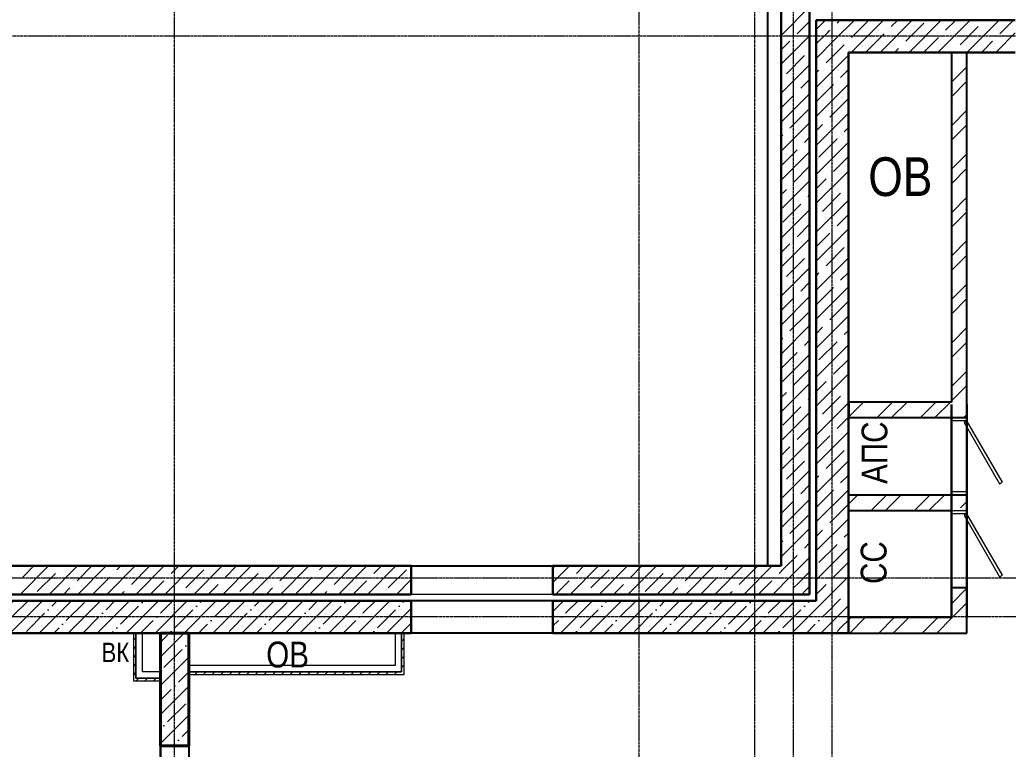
# Model space of a CAD drawing. Header units: millimetres. Extents: x -231292 to 573618, y -153144 to 564035.
# Drawn here: x 15483 to 23148, y -99470 to -93817 of the extents above; entities that cross this region are included whole.
import ezdxf

# ---------------------------------------------------------------- set-up
doc = ezdxf.new("R2010")
doc.units = ezdxf.units.MM
doc.linetypes.add('CENTER2', pattern=[28.575, 19.05, -3.175, 3.175, -3.175])
doc.linetypes.add('HIDDEN2', pattern=[4.7625, 3.175, -1.5875])
doc.layers.get('0').update_dxf_attribs({"color": 250})
for name, color, linetype, lineweight in [('A-Wall-Open', 250, 'Continuous', 5), ('АР_Колонны', 250, 'Continuous', 35), ('АР_Стены ГКЛ', 250, 'Continuous', 15), ('АР_Стены ЖБ', 250, 'Continuous', 35), ('АР_Стены кирпич', 250, 'Continuous', 20), ('АР_Штриховка', 250, 'Continuous', 0), ('ВК_Шахты', 5, 'Continuous', 9), ('Двери кабины', 250, 'Continuous', 0), ('ОВ_Отопление', 250, 'Continuous', 0), ('ОВ_Шахты', 250, 'Continuous', 5), ('РД_Оси_100', 250, 'Continuous', 0), ('РД_проем_инж перемыч_фахверк', 250, 'Continuous', 18), ('СС_Отверстия', 250, 'Continuous', 9)]:
    doc.layers.add(name, color=color, linetype=linetype, lineweight=lineweight)
doc.layers.add('РД_Витраж_вн', color=250, linetype='Continuous')
doc.layers.add('РД_Проем', color=250, linetype='Continuous', lineweight=0, plot=False)
doc.layers.add('РД_проем_инж перемыч_подсчет', color=250, linetype='Continuous', lineweight=30, plot=False)
doc.styles.add('style1', font='ARIALN.TTF')
pattern_1 = [(45, (8883.46, -162345.28), (-112.2532, 112.2532), []), (45, (8995.71, -162345.28), (-112.2532, 112.2532), [198.4375, -39.6875, 0, -39.6875])]
pattern_2 = [(45, (8883.46, -162345.283), (-33.67596, 33.67596), [])]

# ---------------------------------------------------------------- blocks, each defined once
blk = doc.blocks.new('оси_рен')
at = {"layer": 'РД_Оси_100', "color": 251, "linetype": 'CENTER2', "true_color": 0x636466}
for points in [[(1203452.916, 135558.25), (1203452.916, 223268.25)], [(1207052.916, 223268.25), (1207052.916, 135558.25)], [(1207952.916, 135558.25), (1207952.916, 223268.25)], [(1208252.916, 135558.25), (1208252.916, 223268.25)], [(1208552.916, 135558.25), (1208552.916, 223268.25)], [(1241712.916, 190813.25), (1190197.958, 190813.25), (1189697.958, 190663.25)], [(1225207.916, 186613.25), (1190197.958, 186613.25), (1189697.958, 186763.25)], [(1225207.916, 186313.25), (1190197.958, 186313.25), (1189697.958, 186163.25)]]:
    blk.add_lwpolyline(points, dxfattribs=at)

msp = doc.modelspace()

# ---------------------------------------------------------------- hatches: boundary and pattern name
at = {"layer": 'АР_Стены ГКЛ', "linetype": 'Continuous', "lineweight": 0, "true_color": 0x000000}
h = msp.add_hatch(dxfattribs=at)
h.set_pattern_fill('ANSI31', color=18, scale=15, style=0)
h.set_pattern_definition([(45, (8883.46, -162345.283), (-33.67596, 33.67596), [])])
h.paths.add_polyline_path([(16363.458, -98940.283), (16383.458, -98920.283), (16383.458, -98570.283), (16363.458, -98570.283)], flags=0)
h = msp.add_hatch(dxfattribs=at)
h.set_pattern_fill('ANSI31', color=18, scale=15, angle=-360, style=0)
h.set_pattern_definition(pattern_2)
h.paths.add_polyline_path([(18463.458, -98570.283), (18443.458, -98570.283), (18443.458, -98870.283), (18463.458, -98890.283)], flags=0)
h = msp.add_hatch(dxfattribs=at)
h.set_pattern_fill('ANSI31', color=18, scale=15, style=0)
h.set_pattern_definition(pattern_2)
h.paths.add_polyline_path([(18463.458, -98890.283), (18443.458, -98870.283), (16793.458, -98870.283), (16793.458, -98890.283)], flags=0)
h = msp.add_hatch(dxfattribs=at)
h.set_pattern_fill('ANSI31', color=18, scale=15, angle=360, style=0)
h.set_pattern_definition(pattern_2)
h.paths.add_polyline_path([(16573.458, -98940.283), (16573.458, -98920.283), (16383.458, -98920.283), (16363.458, -98940.283)], flags=0)
at = {"layer": 'АР_Штриховка', "linetype": 'Continuous', "lineweight": 5, "true_color": 0x000000}
h = msp.add_hatch(dxfattribs=at)
h.set_pattern_fill('ANSI35', color=18, scale=25, style=0)
h.set_pattern_definition(pattern_1)
h.paths.add_polyline_path([(8783.458, -98320.283), (8783.458, -98570.283), (18517.76, -98570.283), (18517.76, -98320.283)], flags=0)
h.paths.add_polyline_path([(19617.76, -98320.283), (19617.76, -98570.283), (21908.458, -98570.283), (21658.458, -98320.283)], flags=0)
at = {"layer": 'АР_Штриховка', "linetype": 'Continuous', "lineweight": 0, "true_color": 0x000000}
h = msp.add_hatch(dxfattribs=at)
h.set_pattern_fill('ANSI32', color=18, scale=25, style=0)
h.set_pattern_definition([(45, (8883.46, -162345.28), (-168.3798, 168.3798), []), (45, (8995.7, -162345.28), (-168.3798, 168.3798), [])])
h.paths.add_polyline_path([(21908.458, -98450.283), (21908.458, -98570.283), (22828.458, -98570.283), (22708.458, -98450.283)], flags=0)
at = {"layer": 'АР_Штриховка', "linetype": 'Continuous', "lineweight": 5, "true_color": 0x000000}
h = msp.add_hatch(dxfattribs=at)
h.set_pattern_fill('ANSI35', color=18, scale=25, style=0)
h.set_pattern_definition(pattern_1)
h.paths.add_polyline_path([(16573.458, -99445.283), (16793.458, -99445.283), (16793.458, -98570.283), (16573.458, -98570.283)], flags=0)

# ---------------------------------------------------------------- linework, layer by layer
at = {"lineweight": -3}
msp.add_lwpolyline([(21283.458, -80265.283), (8983.458, -80265.283), (8983.458, -98050.283), (21283.458, -98050.283)], close=True, dxfattribs=at)
msp.add_lwpolyline([(16573.458, -98570.283), (9003.458, -98570.283), (9003.458, -135535.288), (16573.458, -135535.288)], close=True)
at = {"layer": 'A-Wall-Open', "color": 18, "linetype": 'Continuous', "lineweight": 0, "true_color": 0x000000}
for p, q in [((19617.76, -98050.283), (18517.76, -98050.283)), ((19617.76, -98270.283), (18517.76, -98270.283))]:
    msp.add_line(p, q, dxfattribs=at)
at = {"layer": 'АР_Колонны', "color": 18, "linetype": 'HIDDEN2', "lineweight": 25, "true_color": 0x000000}
for p, q in [((16573.458, -98570.283), (16793.458, -98570.283)), ((16573.458, -99445.283), (16573.458, -98570.283)), ((16793.458, -98570.283), (16793.458, -99445.283)), ((16793.458, -99445.283), (16573.458, -99445.283))]:
    msp.add_line(p, q, dxfattribs=at)
at = {"layer": 'АР_Колонны', "color": 18, "linetype": 'Continuous', "lineweight": 30, "true_color": 0x000000}
for p, q in [((16793.458, -98570.283), (16573.458, -98570.283)), ((16573.458, -98570.283), (16573.458, -99445.283)), ((16793.458, -99445.283), (16793.458, -98570.283)), ((16573.458, -99445.283), (16793.458, -99445.283))]:
    msp.add_line(p, q, dxfattribs=at)
at = {"layer": 'АР_Стены ГКЛ', "color": 18, "linetype": 'Continuous', "lineweight": 5, "true_color": 0x000000}
for p, q in [((16383.458, -98570.283), (16363.458, -98570.283)), ((16363.458, -98570.283), (16363.458, -98940.283)), ((16433.458, -98570.283), (16383.458, -98570.283)), ((16383.458, -98570.283), (16383.458, -98920.283)), ((16383.458, -98920.283), (16383.458, -98570.283)), ((16433.458, -98870.283), (16433.458, -98570.283)), ((18443.458, -98570.283), (18393.458, -98570.283)), ((18393.458, -98570.283), (18393.458, -98820.283)), ((18443.458, -98870.283), (18443.458, -98570.283)), ((18463.458, -98570.283), (18443.458, -98570.283)), ((18443.458, -98570.283), (18443.458, -98870.283)), ((18463.458, -98890.283), (18463.458, -98570.283)), ((16573.458, -98870.283), (16433.458, -98870.283)), ((16573.458, -98920.283), (16573.458, -98870.283)), ((18393.458, -98820.283), (16793.458, -98820.283)), ((16793.458, -98820.283), (16793.458, -98870.283)), ((16793.458, -98870.283), (18443.458, -98870.283)), ((18443.458, -98870.283), (16793.458, -98870.283)), ((16793.458, -98870.283), (16793.458, -98890.283)), ((16363.458, -98940.283), (16573.458, -98940.283)), ((16383.458, -98920.283), (16573.458, -98920.283)), ((16573.458, -98920.283), (16383.458, -98920.283)), ((16573.458, -98940.283), (16573.458, -98920.283)), ((16793.458, -98890.283), (18463.458, -98890.283))]:
    msp.add_line(p, q, dxfattribs=at)
at = {"layer": 'АР_Стены ЖБ', "color": 18, "linetype": 'Continuous', "lineweight": 30, "true_color": 0x000000}
for p, q in [((21388.506, -93570.275), (21388.506, -98050.283)), ((21608.506, -98270.283), (21608.506, -93570.275)), ((21658.458, -93820.283), (21658.458, -98320.283)), ((23203.458, -93820.283), (21658.458, -93820.283)), ((21908.458, -98570.283), (21908.458, -94070.283)), ((21908.458, -94070.283), (23203.458, -94070.283)), ((18517.76, -98050.283), (8783.458, -98050.283)), ((18517.76, -98270.283), (18517.76, -98050.283)), ((19617.76, -98050.283), (19617.76, -98270.283)), ((21388.506, -98050.283), (19617.76, -98050.283)), ((8783.458, -98270.283), (18517.76, -98270.283)), ((19617.76, -98270.283), (21608.506, -98270.283)), ((18517.76, -98320.283), (8783.458, -98320.283)), ((18517.76, -98570.283), (18517.76, -98320.283)), ((19617.76, -98320.283), (19617.76, -98570.283)), ((21658.458, -98320.283), (19617.76, -98320.283)), ((8783.458, -98570.283), (18517.76, -98570.283)), ((19617.76, -98570.283), (21908.458, -98570.283))]:
    msp.add_line(p, q, dxfattribs=at)
at = {"layer": 'АР_Стены ЖБ', "color": 18, "linetype": 'Continuous', "lineweight": 40, "true_color": 0x000000}
for p, q in [((16793.458, -98570.283), (16573.458, -98570.283)), ((16573.458, -98570.283), (16573.458, -99445.283)), ((16793.458, -99445.283), (16793.458, -98570.283)), ((16573.458, -99445.283), (16793.458, -99445.283))]:
    msp.add_line(p, q, dxfattribs=at)
at = {"layer": 'АР_Стены кирпич', "color": 18, "linetype": 'Continuous', "lineweight": 25, "true_color": 0x000000}
for p, q in [((22828.458, -94070.283), (22708.458, -94070.283)), ((22708.458, -94070.283), (22708.458, -96779.562)), ((22828.458, -96899.562), (22828.458, -94070.283)), ((21911.936, -96779.562), (21911.936, -96899.562)), ((22708.458, -96779.562), (21911.936, -96779.562)), ((21911.936, -96899.562), (22708.458, -96899.562)), ((22708.458, -96899.562), (22708.458, -96900.283)), ((22708.458, -96900.283), (22828.458, -96900.283)), ((22828.458, -96900.283), (22828.458, -96899.562)), ((21908.458, -97500.283), (21908.458, -97620.283)), ((22708.458, -97500.283), (21908.458, -97500.283)), ((22828.458, -97500.283), (22708.458, -97500.283)), ((22708.458, -97500.283), (22708.458, -97500.283)), ((22828.458, -97620.283), (22828.458, -97500.283)), ((21908.458, -97620.283), (22708.458, -97620.283)), ((22828.458, -98220.283), (22708.458, -98220.283)), ((22708.458, -98220.283), (22708.458, -98450.283)), ((22828.458, -98570.283), (22828.458, -98220.283)), ((21908.458, -98450.283), (21908.458, -98570.283)), ((22708.458, -98450.283), (21908.458, -98450.283)), ((21908.458, -98570.283), (22828.458, -98570.283))]:
    msp.add_line(p, q, dxfattribs=at)
at = {"layer": 'АР_Стены кирпич', "color": 18, "linetype": 'Continuous', "lineweight": 0, "true_color": 0x000000}
for p, q in [((22708.458, -96899.562), (22828.458, -96899.562)), ((22708.458, -96900.283), (22708.458, -97500.283)), ((22828.458, -97500.283), (22828.458, -96900.283)), ((22708.458, -97620.283), (22708.458, -98220.283)), ((22828.458, -98220.283), (22828.458, -97620.283))]:
    msp.add_line(p, q, dxfattribs=at)
at = {"layer": 'АР_Стены кирпич', "color": 18, "true_color": 0x000000}
msp.add_line((22708.458, -97620.283), (22828.458, -97620.283), dxfattribs=at)
at = {"layer": 'АР_Штриховка', "color": 18, "linetype": 'Continuous', "lineweight": 5, "true_color": 0x000000}
for p, q in [((21388.506, -93938.14), (21608.506, -93718.141)), ((21511.943, -93926.957), (21608.506, -93830.394)), ((21694.664, -93856.489), (21730.87, -93820.283)), ((21806.917, -93968.742), (21955.376, -93820.283)), ((21820.64, -93842.767), (21843.123, -93820.283)), ((21929.883, -94070.283), (22179.883, -93820.283)), ((21932.893, -93955.02), (22067.63, -93820.283)), ((22154.389, -94070.283), (22404.389, -93820.283)), ((22241.589, -93870.83), (22292.136, -93820.283)), ((22378.896, -94070.283), (22628.896, -93820.283)), ((22603.402, -94070.283), (22853.402, -93820.283)), ((22662.539, -93898.893), (22741.149, -93820.283)), ((22827.908, -94070.283), (23077.908, -93820.283)), ((23083.488, -93926.957), (23190.162, -93820.283)), ((21658.458, -93892.695), (21694.664, -93856.489)), ((21750.791, -93912.615), (21764.513, -93898.893)), ((22353.842, -93983.083), (22494.159, -93842.767)), ((22774.792, -94011.146), (22915.108, -93870.83)), ((21388.506, -94162.647), (21608.506, -93942.647)), ((21388.506, -94050.394), (21455.817, -93983.083)), ((21658.458, -94004.948), (21750.791, -93912.615)), ((21658.458, -94117.201), (21806.917, -93968.742)), ((22045.146, -94067.273), (22185.462, -93926.957)), ((22491.149, -94070.283), (22606.412, -93955.02)), ((22940.162, -94070.283), (23027.361, -93983.083)), ((23052.415, -94070.283), (23203.458, -93919.24)), ((21736.45, -94151.463), (21863.044, -94024.869)), ((21863.044, -94024.869), (21876.766, -94011.146)), ((22266.643, -94070.283), (22297.716, -94039.21)), ((21427.753, -94235.653), (21568.07, -94095.336)), ((21658.458, -94341.708), (21908.458, -94091.708)), ((22715.655, -94070.283), (22718.665, -94067.273)), ((21388.506, -94387.153), (21608.506, -94167.153)), ((21658.458, -94229.455), (21680.323, -94207.59)), ((21848.703, -94263.716), (21908.458, -94203.961)), ((21540.007, -94347.906), (21608.506, -94279.407)), ((21658.458, -94566.214), (21908.458, -94316.214)), ((21658.458, -94453.961), (21792.576, -94319.843)), ((21388.506, -94611.659), (21608.506, -94391.66)), ((21388.506, -94499.406), (21483.88, -94404.033)), ((21764.513, -94572.412), (21904.829, -94432.096)), ((21455.817, -94656.602), (21596.133, -94516.286)), ((21658.458, -94790.72), (21908.458, -94540.72)), ((21388.506, -94836.166), (21608.506, -94616.166)), ((21658.458, -94678.467), (21708.386, -94628.539)), ((21876.766, -94684.666), (21908.458, -94652.974)), ((21388.506, -94723.913), (21399.69, -94712.729)), ((21568.07, -94768.856), (21608.506, -94728.419)), ((21680.323, -94881.109), (21820.64, -94740.792)), ((21388.506, -94948.419), (21511.943, -94824.982)), ((21658.458, -95015.227), (21908.458, -94765.227)), ((21388.506, -95060.672), (21608.506, -94840.673)), ((21792.576, -94993.362), (21908.458, -94877.48)), ((21483.88, -95077.552), (21608.506, -94952.926)), ((21658.458, -95239.733), (21908.458, -94989.733)), ((21658.458, -95127.48), (21736.45, -95049.489)), ((21388.506, -95285.179), (21608.506, -95065.179)), ((21388.506, -95172.926), (21427.753, -95133.678)), ((21904.829, -95105.615), (21908.458, -95101.987)), ((21596.133, -95189.805), (21608.506, -95177.432)), ((21708.386, -95302.058), (21848.703, -95161.742)), ((21399.69, -95386.248), (21540.007, -95245.932)), ((21658.458, -95464.24), (21908.458, -95214.24)), ((21388.506, -95509.685), (21608.506, -95289.685)), ((21820.64, -95414.311), (21908.458, -95326.493)), ((21511.943, -95498.501), (21608.506, -95401.939)), ((21658.458, -95688.746), (21908.458, -95438.746)), ((21388.506, -95734.192), (21608.506, -95514.192)), ((21658.458, -95576.493), (21764.513, -95470.438)), ((21388.506, -95621.938), (21455.817, -95554.628)), ((21736.45, -95723.008), (21876.766, -95582.691)), ((21427.753, -95807.198), (21568.07, -95666.881)), ((21658.458, -95913.253), (21908.458, -95663.253)), ((21388.506, -95958.698), (21608.506, -95738.698)), ((21658.458, -95800.999), (21680.323, -95779.134)), ((21848.703, -95835.261), (21908.458, -95775.506)), ((21540.007, -95919.451), (21608.506, -95850.952)), ((21658.458, -96137.759), (21908.458, -95887.759)), ((21658.458, -96025.506), (21792.576, -95891.388)), ((21388.506, -96183.204), (21608.506, -95963.205)), ((21388.506, -96070.951), (21483.88, -95975.577)), ((21764.513, -96143.957), (21904.829, -96003.641)), ((21455.817, -96228.147), (21596.133, -96087.831)), ((21658.458, -96362.265), (21908.458, -96112.265)), ((21388.506, -96407.711), (21608.506, -96187.711)), ((21658.458, -96250.012), (21708.386, -96200.084)), ((21876.766, -96256.21), (21908.458, -96224.519)), ((21388.506, -96295.458), (21399.69, -96284.274)), ((21568.07, -96340.4), (21608.506, -96299.964)), ((21658.458, -96586.772), (21908.458, -96336.772)), ((21680.323, -96452.654), (21820.64, -96312.337)), ((21388.506, -96519.964), (21511.943, -96396.527)), ((21388.506, -96632.217), (21608.506, -96412.217)), ((21792.576, -96564.907), (21908.458, -96449.025)), ((21483.88, -96649.097), (21608.506, -96524.471)), ((21658.458, -96811.278), (21908.458, -96561.278)), ((21388.506, -96856.724), (21608.506, -96636.724)), ((21658.458, -96699.025), (21736.45, -96621.033)), ((21388.506, -96744.47), (21427.753, -96705.223)), ((21708.386, -96873.603), (21848.703, -96733.287)), ((21904.829, -96677.16), (21908.458, -96673.531)), ((21399.69, -96957.793), (21540.007, -96817.476)), ((21596.133, -96761.35), (21608.506, -96748.977)), ((21658.458, -97035.785), (21908.458, -96785.785)), ((21388.506, -97081.23), (21608.506, -96861.23)), ((21511.943, -97070.046), (21608.506, -96973.484)), ((21820.64, -96985.856), (21908.458, -96898.038)), ((21658.458, -97260.291), (21908.458, -97010.291)), ((21658.458, -97148.038), (21764.513, -97041.983)), ((21388.506, -97305.736), (21608.506, -97085.737)), ((21388.506, -97193.483), (21455.817, -97126.173)), ((21736.45, -97294.553), (21876.766, -97154.236)), ((21427.753, -97378.742), (21568.07, -97238.426)), ((21658.458, -97484.797), (21908.458, -97234.797)), ((21388.506, -97530.243), (21608.506, -97310.243)), ((21658.458, -97372.544), (21680.323, -97350.679)), ((21848.703, -97406.806), (21908.458, -97347.051)), ((21540.007, -97490.996), (21608.506, -97422.496)), ((21658.458, -97709.304), (21908.458, -97459.304)), ((21658.458, -97597.051), (21792.576, -97462.932)), ((21388.506, -97754.749), (21608.506, -97534.749)), ((21388.506, -97642.496), (21483.88, -97547.122)), ((21764.513, -97715.502), (21904.829, -97575.186)), ((21455.817, -97799.692), (21596.133, -97659.375)), ((21658.458, -97933.81), (21908.458, -97683.81)), ((21388.506, -97979.256), (21608.506, -97759.256)), ((21658.458, -97821.557), (21708.386, -97771.629)), ((21876.766, -97827.755), (21908.458, -97796.063)), ((21388.506, -97867.002), (21399.69, -97855.819)), ((21568.07, -97911.945), (21608.506, -97871.509)), ((21680.323, -98024.198), (21820.64, -97883.882)), ((21409.119, -98070.896), (21511.943, -97968.072)), ((21658.458, -98158.317), (21908.458, -97908.317)), ((21465.246, -98127.022), (21608.506, -97983.762)), ((21792.576, -98136.452), (21908.458, -98020.57)), ((15484.819, -98270.283), (15704.819, -98050.283)), ((15506.397, -98136.452), (15592.566, -98050.283)), ((15618.65, -98248.705), (15758.967, -98108.388)), ((15709.325, -98270.283), (15929.325, -98050.283)), ((15815.093, -98052.262), (15817.072, -98050.283)), ((15927.346, -98164.515), (16041.578, -98050.283)), ((15933.832, -98270.283), (16153.832, -98050.283)), ((16158.338, -98270.283), (16378.338, -98050.283)), ((16236.043, -98080.325), (16266.085, -98050.283)), ((16348.296, -98192.578), (16488.612, -98052.262)), ((16382.844, -98270.283), (16602.844, -98050.283)), ((16607.351, -98270.283), (16827.351, -98050.283)), ((16656.992, -98108.388), (16715.098, -98050.283)), ((16769.245, -98220.641), (16909.562, -98080.325)), ((16831.857, -98270.283), (17051.857, -98050.283)), ((17056.364, -98270.283), (17276.364, -98050.283)), ((17077.942, -98136.452), (17164.11, -98050.283)), ((17190.195, -98248.705), (17330.511, -98108.388)), ((17280.87, -98270.283), (17500.87, -98050.283)), ((17386.638, -98052.262), (17388.617, -98050.283)), ((17498.891, -98164.515), (17613.123, -98050.283)), ((17505.376, -98270.283), (17725.376, -98050.283)), ((17729.883, -98270.283), (17949.883, -98050.283)), ((17807.588, -98080.325), (17837.63, -98050.283)), ((17919.841, -98192.578), (18060.157, -98052.262)), ((17954.389, -98270.283), (18174.389, -98050.283)), ((18178.896, -98270.283), (18398.896, -98050.283)), ((18228.537, -98108.388), (18286.642, -98050.283)), ((18340.79, -98220.641), (18481.107, -98080.325)), ((19617.76, -98178.457), (19745.934, -98050.283)), ((19617.76, -98066.203), (19631.702, -98052.262)), ((19750.441, -98270.283), (19970.44, -98050.283)), ((19800.082, -98108.388), (19858.187, -98050.283)), ((19912.335, -98220.641), (20052.652, -98080.325)), ((19974.947, -98270.283), (20194.947, -98050.283)), ((20199.453, -98270.283), (20419.453, -98050.283)), ((20221.031, -98136.452), (20307.2, -98050.283)), ((20333.285, -98248.705), (20473.601, -98108.388)), ((20423.96, -98270.283), (20643.96, -98050.283)), ((20529.728, -98052.262), (20531.707, -98050.283)), ((20641.981, -98164.515), (20756.213, -98050.283)), ((20648.466, -98270.283), (20868.466, -98050.283)), ((20872.973, -98270.283), (21092.972, -98050.283)), ((20950.677, -98080.325), (20980.719, -98050.283)), ((21062.93, -98192.578), (21203.247, -98052.262)), ((21097.479, -98270.283), (21317.479, -98050.283)), ((21371.627, -98108.388), (21409.119, -98070.896)), ((21521.372, -98183.149), (21608.506, -98096.016)), ((16046.085, -98270.283), (16179.916, -98136.452)), ((16495.098, -98270.283), (16600.866, -98164.515)), ((16944.111, -98270.283), (17021.815, -98192.578)), ((17617.63, -98270.283), (17751.461, -98136.452)), ((18066.643, -98270.283), (18172.411, -98164.515)), ((18403.402, -98270.283), (18517.76, -98155.925)), ((19638.187, -98270.283), (19743.955, -98164.515)), ((20087.2, -98270.283), (20164.905, -98192.578)), ((20760.719, -98270.283), (20894.551, -98136.452)), ((21209.732, -98270.283), (21315.5, -98164.515)), ((21321.985, -98270.283), (21465.246, -98127.022)), ((21483.88, -98220.641), (21521.372, -98183.149)), ((21658.458, -98270.57), (21736.45, -98192.578)), ((21689.728, -98351.553), (21908.458, -98132.823)), ((15821.579, -98270.283), (15871.22, -98220.641)), ((16270.591, -98270.283), (16292.169, -98248.705)), ((17393.123, -98270.283), (17442.765, -98220.641)), ((17842.136, -98270.283), (17863.714, -98248.705)), ((18515.655, -98270.283), (18517.76, -98268.178)), ((20536.213, -98270.283), (20585.854, -98220.641)), ((20985.226, -98270.283), (21006.804, -98248.705)), ((21546.492, -98270.283), (21577.499, -98239.276)), ((21577.499, -98239.276), (21608.506, -98208.269)), ((21904.829, -98248.705), (21908.458, -98245.076)), ((21745.855, -98407.68), (21848.703, -98304.831)), ((21801.981, -98463.806), (21908.458, -98357.329)), ((21858.108, -98519.933), (21908.458, -98469.583))]:
    msp.add_line(p, q, dxfattribs=at)
at = {"layer": 'АР_Штриховка', "color": 18, "linetype": 'Continuous', "lineweight": 0, "true_color": 0x000000}
for p, q in [((22708.458, -94077.48), (22715.655, -94070.283)), ((22708.458, -94301.987), (22828.458, -94181.987)), ((22708.458, -94414.24), (22828.458, -94294.24)), ((22708.458, -94638.746), (22828.458, -94518.746)), ((22708.458, -94750.999), (22828.458, -94630.999)), ((22708.458, -94975.506), (22828.458, -94855.506)), ((22708.458, -95087.759), (22828.458, -94967.759)), ((22708.458, -95312.265), (22828.458, -95192.265)), ((22708.458, -95424.519), (22828.458, -95304.519)), ((22708.458, -95649.025), (22828.458, -95529.025)), ((22708.458, -95761.278), (22828.458, -95641.278)), ((22708.458, -95985.785), (22828.458, -95865.785)), ((22708.458, -96098.038), (22828.458, -95978.038)), ((22708.458, -96322.544), (22828.458, -96202.544)), ((22708.458, -96434.797), (22828.458, -96314.797)), ((22708.458, -96659.304), (22828.458, -96539.304)), ((22708.458, -96771.557), (22828.458, -96651.557)), ((21911.936, -96782.307), (21914.68, -96779.562)), ((21911.936, -96894.56), (22026.934, -96779.562)), ((22131.44, -96899.562), (22251.44, -96779.562)), ((22243.693, -96899.562), (22363.693, -96779.562)), ((22468.2, -96899.562), (22588.2, -96779.562)), ((22580.453, -96899.562), (22700.453, -96779.562)), ((22804.239, -96900.283), (22812.19, -96892.332)), ((22812.19, -96892.332), (22828.458, -96876.063)), ((21908.458, -97571.557), (21979.732, -97500.283)), ((22084.238, -97620.283), (22204.238, -97500.283)), ((22196.492, -97620.283), (22316.492, -97500.283)), ((22420.998, -97620.283), (22540.998, -97500.283)), ((22533.251, -97620.283), (22653.251, -97500.283)), ((22779.512, -97598.529), (22828.458, -97549.583)), ((22708.458, -98343.102), (22828.458, -98223.102)), ((22710.994, -98452.819), (22828.458, -98335.355)), ((22823.247, -98565.072), (22828.458, -98559.861))]:
    msp.add_line(p, q, dxfattribs=at)
at = {"layer": 'Двери кабины', "color": 18, "linetype": 'Continuous', "lineweight": 0, "true_color": 0x000000}
for p, q in [((22708.458, -96925.283), (22708.458, -96900.283)), ((22708.458, -96900.283), (22828.458, -96900.283)), ((22828.458, -96925.283), (22708.458, -96925.283)), ((22828.458, -96925.283), (22806.807, -96937.783)), ((22806.807, -96937.783), (23081.807, -97414.097)), ((22828.458, -96900.283), (22828.458, -96925.283)), ((23103.458, -97401.597), (22828.458, -96925.283)), ((23081.807, -97414.097), (23103.458, -97401.597)), ((22708.458, -97475.283), (22708.458, -97500.283)), ((22828.458, -97475.283), (22708.458, -97475.283)), ((22708.458, -97500.283), (22828.458, -97500.283)), ((22828.458, -97500.283), (22828.458, -97475.283)), ((22708.458, -97645.283), (22708.458, -97620.283)), ((22708.458, -97620.283), (22828.458, -97620.283)), ((22828.458, -97645.283), (22708.458, -97645.283)), ((22828.458, -97645.283), (22806.807, -97657.783)), ((22806.807, -97657.783), (23081.807, -98134.097)), ((22828.458, -97620.283), (22828.458, -97645.283)), ((23103.458, -98121.597), (22828.458, -97645.283)), ((23081.807, -98134.097), (23103.458, -98121.597))]:
    msp.add_line(p, q, dxfattribs=at)
at = {"layer": 'ОВ_Отопление', "color": 18, "true_color": 0x000000}
for p, q in [((16793.458, -98570.283), (18393.458, -98570.283)), ((16793.458, -98820.283), (16793.458, -98570.283)), ((18393.458, -98570.283), (18393.458, -98820.283)), ((18393.458, -98820.283), (16793.458, -98820.283))]:
    msp.add_line(p, q, dxfattribs=at)
at = {"layer": 'РД_Витраж_вн', "color": 18, "linetype": 'Continuous', "lineweight": 25, "true_color": 0x000000}
for p, q in [((19617.76, -98320.283), (18517.76, -98320.283)), ((19617.76, -98570.283), (18517.76, -98570.283)), ((16573.458, -99445.283), (16573.458, -102345.283)), ((16793.458, -99445.283), (16793.458, -102345.283))]:
    msp.add_line(p, q, dxfattribs=at)
at = {"layer": 'РД_Проем', "color": 18, "linetype": 'Continuous', "lineweight": 0, "true_color": 0x000000}
for p, q in [((22708.458, -96900.283), (22708.458, -97500.283)), ((22828.458, -96900.283), (22828.458, -97500.283)), ((22708.458, -97620.283), (22708.458, -98220.283)), ((22828.458, -97620.283), (22828.458, -98220.283)), ((16573.458, -99445.283), (16573.458, -102345.283)), ((16793.458, -99445.283), (16793.458, -102345.283))]:
    msp.add_line(p, q, dxfattribs=at)
at = {"layer": 'РД_проем_инж перемыч_подсчет', "color": 18, "linetype": 'Continuous', "lineweight": 30, "true_color": 0x000000}
for p, q in [((22708.458, -96798.909), (22708.458, -98448.909)), ((22828.458, -96798.909), (22828.458, -98448.909))]:
    msp.add_line(p, q, dxfattribs=at)
at = {"layer": 'РД_проем_инж перемыч_фахверк', "color": 18, "linetype": 'Continuous', "lineweight": 18, "true_color": 0x000000}
for p, q in [((16573.458, -99445.283), (16573.458, -102345.283)), ((16793.458, -99445.283), (16793.458, -102345.283))]:
    msp.add_line(p, q, dxfattribs=at)

# ---------------------------------------------------------------- block references
at = {"rotation": 359.999868838025}
msp.add_blockref('оси_рен', (-1186769.82, -284755.728), dxfattribs=at)

# ---------------------------------------------------------------- texts
at = {"layer": 'ВК_Шахты', "color": 18, "lineweight": 50, "true_color": 0x000000, "style": 'style1'}
msp.add_text('ВК', height=150, dxfattribs=at).set_placement((16116.815, -98795.436))
at = {"layer": 'ОВ_Отопление', "color": 18, "lineweight": 50, "true_color": 0x000000, "style": 'style1'}
msp.add_text('ОВ', height=200, dxfattribs=at).set_placement((17394.033, -98836.595))
at = {"layer": 'ОВ_Шахты', "color": 18, "lineweight": 50, "true_color": 0x000000, "style": 'style1'}
msp.add_text('ОВ', height=300, dxfattribs=at).set_placement((22063.109, -95183.166))
at = {"layer": 'СС_Отверстия', "color": 18, "lineweight": 50, "true_color": 0x000000, "style": 'style1'}
for s, p in [('АПС', (22211.078, -97414.343)), ('СС', (22204.449, -98189.368))]:
    msp.add_text(s, height=200, rotation=90, dxfattribs=at).set_placement(p)

doc.saveas('drawing.dxf')
